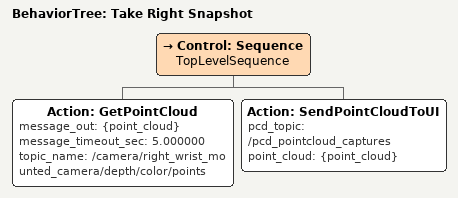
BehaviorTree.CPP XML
<?xml version="1.0" encoding="UTF-8" ?>
<root BTCPP_format="4" main_tree_to_execute="Take Right Snapshot">
  <BehaviorTree ID="Take Right Snapshot" _description="">
    <Control ID="Sequence" name="TopLevelSequence">
      <!--Since we have multiple cameras, we don't clear snapshot data in these Objectives-->
      <Action
        ID="GetPointCloud"
        message_out="{point_cloud}"
        message_timeout_sec="5.000000"
        topic_name="/camera/right_wrist_mounted_camera/depth/color/points"
      />
      <Action
        ID="SendPointCloudToUI"
        pcd_topic="/pcd_pointcloud_captures"
        point_cloud="{point_cloud}"
      />
    </Control>
  </BehaviorTree>
</root>
